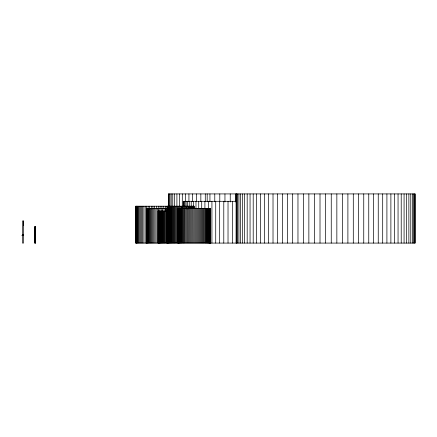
<?xml version="1.0" encoding="UTF-8"?>
<svg xmlns="http://www.w3.org/2000/svg" width="437" height="437" viewBox="0 0 437 437"><rect width="100%" height="100%" fill="white"/><g stroke="black" fill="none" stroke-linecap="round" stroke-linejoin="round"><path stroke-width="0.66" d="M23.505 225.672L23.505 221.368M35.058 227.125L35.058 243.081L35.058 227.103L35.468 227.103M35.266 243.081L35.266 227.103M21.959 235.565L22.402 235.45L22.096 235.718M236.209 201.293L183.207 201.293L183.207 206.537M167.153 208.668L146.471 208.668L146.515 243.081M178.017 208.668L210.383 208.668L210.383 243.081L210.35 208.668M158.172 211.126L167.464 211.126M34.649 226.901L35.058 226.901M34.649 227.207L35.058 227.207M35.162 229.387L35.162 233.893M22.484 234.888L23.505 234.888M22.533 235.068L22.363 235.068A0.852 0.852 0 0 0 22.429 235.707L22.533 235.707M22.484 235.297L23.505 235.297M414.975 193.919L414.975 243.081M414.445 193.919L414.445 243.081M413.566 193.919L413.566 243.081M412.337 193.919L412.337 243.081M410.769 193.919L410.769 243.081M408.863 193.919L408.863 243.081M406.628 193.919L406.628 243.081M404.078 193.919L404.078 243.081M401.215 193.919L401.215 243.081M398.052 193.919L398.052 243.081M394.606 193.919L394.606 243.081M390.886 193.919L390.886 243.081M386.909 193.919L386.909 243.081M382.692 193.919L382.692 243.081M378.251 193.919L378.251 243.081M373.597 193.919L373.597 243.081M368.757 193.919L368.757 243.081M363.748 193.919L363.748 243.081M358.586 193.919L358.586 243.081M353.293 193.919L353.293 243.081M347.896 193.919L347.896 243.081M342.406 193.919L342.406 243.081M336.851 193.919L336.851 243.081M331.251 193.919L331.251 243.081M325.631 193.919L325.631 243.081M320.01 193.919L320.01 243.081M314.411 193.919L314.411 243.081M308.861 193.919L308.861 243.081M303.371 193.919L303.371 243.081M297.968 193.919L297.968 243.081M292.681 193.919L292.681 243.081M287.519 193.919L287.519 243.081M282.51 193.919L282.51 243.081M277.664 193.919L277.664 243.081M273.016 193.919L273.016 243.081M268.569 193.919L268.569 243.081M264.352 193.919L264.352 243.081M260.376 193.919L260.376 243.081M256.656 193.919L256.656 243.081M253.209 193.919L253.209 243.081M250.051 193.919L250.051 243.081M247.189 193.919L247.189 243.081M244.633 193.919L244.633 243.081M242.398 193.919L242.398 243.081M240.497 193.919L240.497 243.081M238.93 193.919L238.93 243.081M237.701 193.919L237.701 243.081M236.821 193.919L236.821 243.081M236.291 193.919L236.291 243.081M236.117 193.919L236.117 243.081M235.641 193.919L235.641 201.998M232.386 201.293L232.386 243.081M230.239 193.919L230.239 201.998M228.027 201.293L228.027 243.081M224.951 193.919L224.951 201.998M223.782 201.293L223.782 243.081M219.789 193.919L219.789 201.785M219.674 201.293L219.674 243.081M215.72 201.293L215.72 243.081M214.78 193.919L214.78 201.785M211.929 201.293L211.929 243.081M210.257 208.668L210.257 243.081M210.099 208.668L210.099 243.081M209.94 193.919L209.94 201.785M209.875 208.668L209.875 243.081M209.591 208.668L209.591 243.081M209.247 208.668L209.247 243.081M208.842 208.668L208.842 243.081M208.383 208.668L208.383 243.081M208.323 201.293L208.323 208.668M207.865 208.668L207.865 243.081M207.291 208.668L207.291 243.081M207.182 193.919L207.182 201.785M206.668 208.668L206.668 243.081M205.996 208.668L205.996 243.081M205.286 193.919L205.286 201.681M205.275 208.668L205.275 243.081M204.909 201.293L204.909 208.668M204.516 208.668L204.516 243.081M203.713 208.668L203.713 243.081M202.872 208.668L202.872 243.081M201.998 208.668L201.998 243.081M201.708 201.293L201.708 208.668M201.091 208.668L201.091 243.081M200.845 193.919L200.845 201.681M200.157 208.668L200.157 243.081M199.201 208.668L199.201 243.081M198.726 201.293L198.726 208.668M198.223 208.668L198.223 243.081M197.234 208.668L197.234 243.081M196.623 193.919L196.623 201.681M196.229 208.668L196.229 243.081M195.978 201.293L195.978 208.668M195.219 208.668L195.219 243.081M194.197 208.668L194.197 243.081M193.984 206.209L194.061 208.668L194.066 206.209L135.77 206.209L135.77 243.081L415.15 243.081L415.15 193.919L168.387 193.919L168.338 243.081M193.853 206.209L193.853 208.668M193.667 206.209L193.667 208.668M193.471 201.293L193.427 208.668M193.181 243.081L193.143 206.209M192.804 206.209L192.804 208.668M192.646 193.919L192.646 201.681M192.417 206.209L192.417 208.668M192.171 208.668L192.171 243.081M191.985 206.209L191.985 208.668M191.51 206.209L191.51 208.668M191.226 201.293L191.226 206.209M191.166 208.668L191.166 243.081M190.985 206.209L190.985 208.668M190.423 206.209L190.423 208.668M190.177 208.668L190.177 243.081M189.827 206.209L189.827 208.668M189.237 201.293L189.199 243.081M188.931 193.919L188.931 201.681M188.516 206.209L188.516 208.668M188.243 208.668L188.243 243.081M188.221 206.209L188.183 208.891M187.522 201.293L187.522 206.657M187.391 206.209L187.391 208.891M187.309 208.668L187.309 243.081M186.626 206.209L186.626 208.891M186.402 208.668L186.402 243.081M186.249 206.209L186.249 208.668M186.086 201.293L186.086 206.657M185.545 206.209L185.528 243.081M185.485 193.919L185.485 201.681M184.933 201.293L184.933 206.657M184.747 206.209L184.747 208.668M184.687 208.668L184.687 243.081M184.064 201.293L184.064 206.657M183.933 206.209L183.884 243.081M183.491 201.293L183.491 206.537M183.103 206.209L183.119 243.081M182.404 208.668L182.404 243.081M182.322 193.919L182.262 208.668M181.89 206.209L181.89 208.668M181.732 208.668L181.732 243.081M181.421 206.209L181.421 208.891M181.109 208.668L181.109 243.081M180.568 206.209L180.536 243.081M180.017 208.668L180.017 243.081M179.722 206.209L179.722 208.891M179.558 208.668L179.558 243.081M179.46 193.919L179.46 206.712M179.154 208.668L179.154 243.081M178.875 206.209L178.875 208.891M178.809 208.668L178.809 243.081M178.525 208.668L178.525 243.081M178.301 208.668L178.301 243.081M178.143 208.668L178.143 243.081M178.05 208.668L178.05 243.081M178.034 206.209L178.017 243.081M177.209 206.209L177.209 243.081M176.909 193.919L176.909 206.712M176.39 206.209L176.39 243.081M175.592 206.209L175.592 243.081M174.811 206.209L174.811 243.081M174.674 193.919L174.674 206.712M174.057 206.209L174.057 243.081M173.325 206.209L173.325 243.081M172.768 193.919L172.768 206.712M172.62 206.209L172.62 243.081M171.949 206.209L171.949 243.081M171.315 206.209L171.315 243.081M171.2 193.919L171.2 206.712M170.714 206.209L170.714 243.081M170.151 206.209L170.151 243.081M169.971 193.919L169.971 206.712M169.632 206.209L169.632 243.081M169.152 206.209L169.152 243.081M169.092 193.919L169.092 206.712M168.72 206.209L168.72 243.081M168.562 193.919L168.562 206.712M167.999 206.209L167.999 243.081M167.71 206.209L167.71 243.081M167.475 206.209L167.475 243.081M167.289 206.209L167.289 243.081M167.153 206.209L167.153 243.081M167.049 206.209L167.076 243.081M167.027 211.126L167.027 243.081M166.896 208.668L166.896 211.126M166.235 211.126L166.235 243.081M165.678 206.209L165.678 208.668M165.448 208.668L165.47 243.081M165.252 208.668L165.252 211.366M164.727 211.126L164.727 243.081M164.017 208.668L164.017 243.081M163.804 206.209L163.804 208.668M163.334 211.126L163.334 243.081M162.679 211.126L162.679 243.081M162.608 208.668L162.608 211.366M162.067 211.126L162.067 243.081M161.93 206.209L161.93 208.668M161.488 211.126L161.488 243.081M161.226 208.668L161.226 211.366M160.953 211.126L160.953 243.081M160.455 211.126L160.455 243.081M160.079 206.209L160.079 208.891M160.008 211.126L160.008 243.081M159.882 208.668L159.882 211.366M159.603 211.126L159.603 243.081M159.243 211.126L159.243 243.081M158.937 211.126L158.937 243.081M158.68 211.126L158.68 243.081M158.571 208.668L158.571 211.366M158.473 211.126L158.473 243.081M158.347 211.126L158.32 243.081M158.243 206.209L158.243 208.891M158.232 243.081L158.216 211.126L158.172 243.081M157.309 208.668L157.309 243.081M156.441 206.209L156.441 208.891M156.096 208.668L156.096 243.081M154.938 208.668L154.938 243.081M154.671 206.209L154.671 208.891M153.835 208.668L153.835 243.081M152.945 206.209L152.945 208.891M152.803 208.668L152.803 243.081M151.83 208.668L151.83 243.081M151.273 206.209L151.273 208.891M150.929 208.668L150.929 243.081M150.104 208.668L150.104 243.081M149.656 206.209L149.656 208.891M149.361 208.668L149.361 243.081M148.695 208.668L148.695 243.081M148.099 206.209L148.11 243.081M147.613 208.668L147.613 243.081M147.203 208.668L147.203 243.081M146.887 208.668L146.887 243.081M146.657 208.668L146.657 243.081M146.619 206.209L146.619 208.891M145.21 206.209L145.21 243.081M143.877 206.209L143.877 243.081M142.637 206.209L142.637 243.081M141.484 206.209L141.484 243.081M140.43 206.209L140.43 243.081M139.474 206.209L139.474 243.081M138.622 206.209L138.622 243.081M137.874 206.209L137.874 243.081M137.234 206.209L137.234 243.081M136.71 206.209L136.71 243.081M136.3 206.209L136.3 243.081M136.011 206.209L136.011 243.081M135.831 206.209L135.831 243.081M35.266 235.346L35.266 235.701M35.266 238.782L35.266 241.24M35.315 235.346L35.315 235.696L35.315 235.346M23.505 220.958L22.484 220.958L22.484 243.081L23.505 243.081L23.505 220.958M35.468 226.694L34.649 226.694L34.649 243.081L35.468 243.081L35.468 226.694"/></g></svg>
